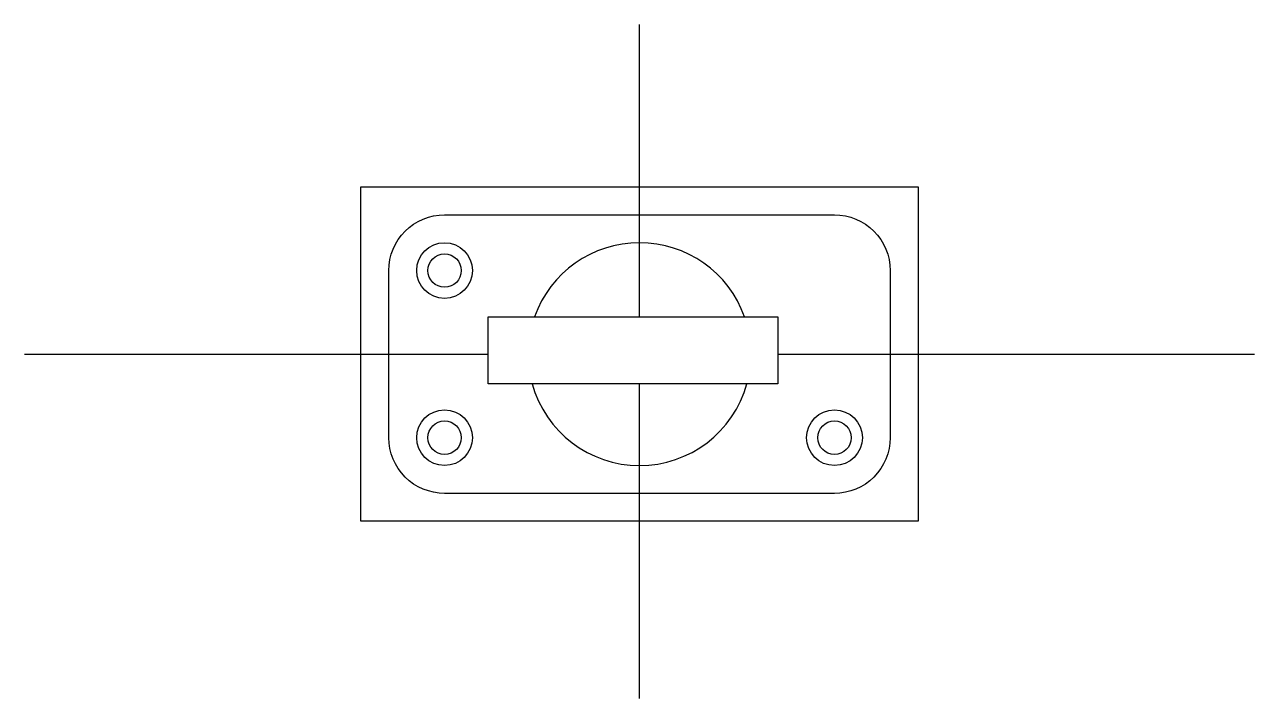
# Model space of a CAD drawing. Header units: inches. Extents: x 16.4 to 38.5, y 9.7 to 21.8.
import ezdxf

# ---------------------------------------------------------------- set-up
doc = ezdxf.new("R2010")
doc.units = ezdxf.units.IN
doc.header["$MEASUREMENT"] = 0

msp = doc.modelspace()

# ---------------------------------------------------------------- linework, layer by layer
for p, q in [((27.457, 16.517), (27.457, 21.762)), ((16.418, 15.848), (24.742, 15.848)), ((29.942, 15.848), (38.495, 15.848)), ((27.457, 9.668), (27.457, 15.317))]:
    msp.add_line(p, q)
for points in [[(22.457, 18.848), (32.457, 18.848), (32.457, 12.848), (22.457, 12.848)], [(22.457, 18.848), (32.457, 18.848), (32.457, 12.848), (22.457, 12.848)], [(24.742, 16.517), (29.942, 16.517), (29.942, 15.317), (24.742, 15.317)]]:
    msp.add_lwpolyline(points, close=True)
msp.add_lwpolyline([(23.957, 18.348), (30.957, 18.348, -0.414214), (31.957, 17.348), (31.957, 14.348, -0.414214), (30.957, 13.348), (23.957, 13.348, -0.414214), (22.957, 14.348), (22.957, 17.348, -0.414214)], format="xyb", close=True)
for centre, radius in [((23.957, 17.348), 0.5), ((23.957, 17.348), 0.3), ((23.957, 14.348), 0.5), ((30.957, 14.348), 0.5), ((23.957, 14.348), 0.3), ((30.957, 14.348), 0.3)]:
    msp.add_circle(centre, radius)
for start, end in [(19.5325, 160.4675), (195.4061, 344.5939)]:
    msp.add_arc((27.457, 15.848), 2, start, end)

doc.saveas('drawing.dxf')
